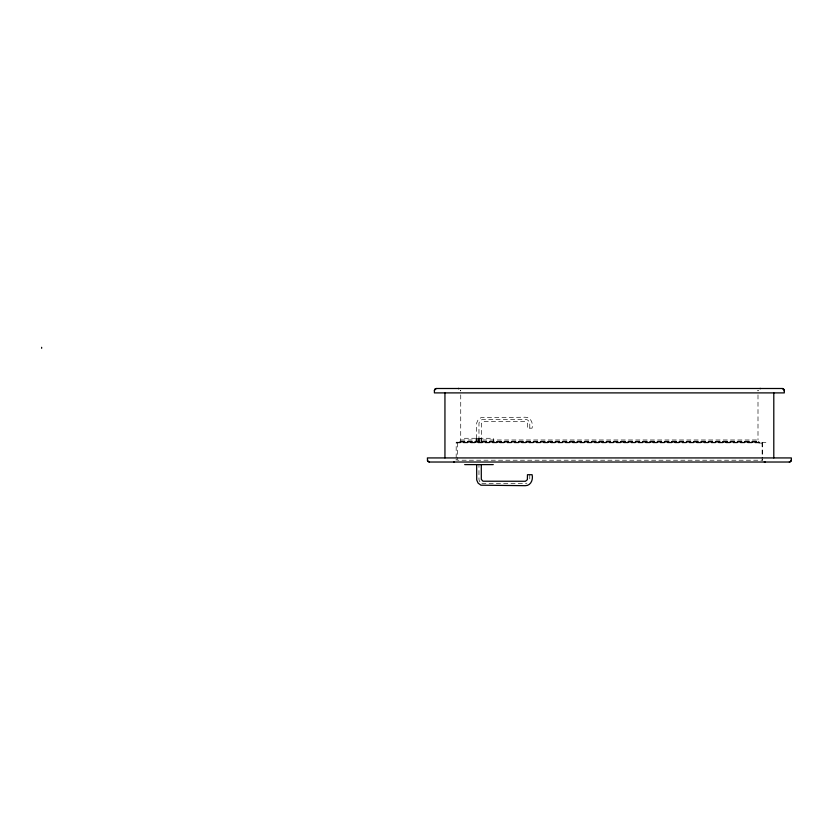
<?xml version="1.0" encoding="UTF-8"?>
<svg xmlns="http://www.w3.org/2000/svg" width="833" height="833" viewBox="0 0 833 833"><rect width="100%" height="100%" fill="white"/><g stroke="black" fill="none" stroke-linecap="round" stroke-linejoin="round"><path stroke-width="0.62" stroke-dasharray="4.17 3.12" d="M460.743 394.884L460.722 441.053L459.535 442.136M456.182 457.931L456.182 442.844L456.901 442.136M476.559 438.71L481.38 438.71M460.743 439.98L757.999 439.98L758.134 441.48L759.196 442.136M460.701 441.198L758.03 441.198M460.659 441.344L758.072 441.344M460.607 441.48L758.134 441.48M460.441 441.719L758.29 441.719M460.337 441.823L758.394 441.823M459.962 442.052L758.769 442.052M456.536 442.229L762.195 442.229L762.549 457.931M456.328 442.417L762.403 442.417M456.234 442.573L762.497 442.573M456.203 442.667L765.891 442.667M456.182 442.844L762.549 442.844M762.549 443.062L758.946 443.062L758.936 442.104M479.923 481.766L479.589 481.287A4.227 4.227 0 0 1 478.965 479.1L478.965 464.606M762.122 442.667L762.122 460.222L457.504 460.222L457.504 442.667M757.999 394.884L757.999 439.98M529.778 428.172L529.778 423.789A4.227 4.227 0 0 0 529.163 421.592L527.976 420.301A4.779 4.779 0 0 0 525.165 419.405L483.588 419.395A4.779 4.779 0 0 0 480.776 420.301L479.589 421.592A4.227 4.227 0 0 0 478.965 423.789L478.965 438.273M529.778 474.706L529.778 479.1A4.227 4.227 0 0 1 529.163 481.287M493.271 442.667L493.271 438.273L464.668 438.273L464.668 442.667M481.38 441.782L481.307 423.497L482.994 421.675L525.456 421.613L527.383 423.216L527.466 428.172L532.089 428.172C533.38 423.414 530.829 417.052 525.238 417.208L480.933 417.697L478.09 419.78L476.715 422.925L476.663 438.273M481.026 438.71L481.026 441.782M479.589 438.273L479.589 441.782M478.34 438.273L478.34 441.782M476.913 438.71L476.913 441.782M476.559 438.273L476.559 441.782M481.818 483.15A4.779 4.779 0 0 0 483.588 483.484L525.165 483.484A4.779 4.779 0 0 0 526.925 483.15M456.182 459.566L456.109 460.18A2.457 2.457 0 0 0 456.182 459.566M758.02 390.687L757.999 391.01A2.509 2.509 0 0 1 758.082 390.365L758.02 390.687M460.711 390.687L460.649 390.365A2.509 2.509 0 0 1 460.743 391.01L460.711 390.687M762.632 460.18L762.549 459.566A2.457 2.457 0 0 0 762.632 460.18"/><path stroke-width="1.25" d="M434.399 390.698L435.045 389.146L436.596 388.501L782.135 388.501L784.04 389.605L784.332 392.895L434.399 392.895L434.399 390.698A2.197 2.197 0 0 1 436.596 388.501M791.35 459.972L790.746 461.42L789.309 462.023L429.432 462.023L427.662 460.993L427.381 457.931L791.35 457.931L791.35 459.972A2.041 2.041 0 0 1 789.309 462.023M464.668 464.606L493.271 464.606M773.795 392.895L773.795 457.931M481.276 464.606L481.307 479.381L482.994 481.214L525.456 481.266L527.383 479.662L527.466 474.706L532.089 474.706C533.38 479.475 530.829 485.837 525.238 485.681L480.933 485.181L478.09 483.109L476.715 479.954L476.663 464.606M444.947 392.895L444.947 457.931M41.65 347.319L41.65 348.298M429.432 462.023A2.041 2.041 0 0 1 427.381 459.972M782.135 388.501A2.197 2.197 0 0 1 784.332 390.698M454.464 461.909L453.85 462.023A2.457 2.457 0 0 0 454.464 461.909M760.175 388.522L759.852 388.584A2.509 2.509 0 0 1 760.508 388.501L760.175 388.522M458.556 388.522L458.233 388.501A2.509 2.509 0 0 1 458.879 388.584L458.556 388.522M764.881 462.023L764.267 461.909A2.457 2.457 0 0 0 764.881 462.023"/></g></svg>
